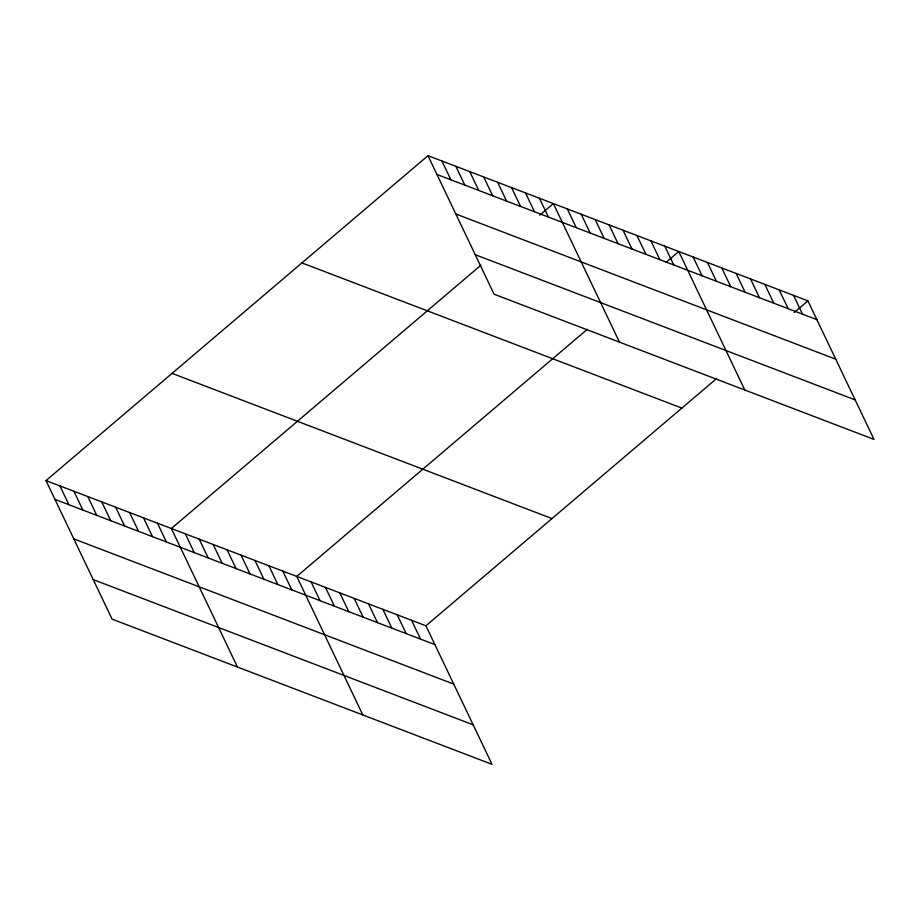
<?xml version="1.0" encoding="UTF-8"?>
<svg xmlns="http://www.w3.org/2000/svg" width="920" height="920" viewBox="0 0 920 920"><rect width="100%" height="100%" fill="white"/><g stroke="black" fill="none" stroke-linecap="round" stroke-linejoin="round"><path stroke-width="1.38" d="M46 480.596L425.925 625.795L492.004 764.324L112.079 619.125L46 480.596L427.995 155.675L807.921 300.874L874 439.403L494.074 294.204L427.995 155.675M480.884 265.248L171.373 528.505L237.452 667.034M539.718 215.211L553.368 203.596L619.447 342.125M587.351 329.245L296.757 576.426L362.825 714.955M666.137 262.234L678.753 251.505L744.82 390.046M425.925 625.795L716.53 378.614M794.27 312.49L807.921 300.874M436.954 174.466L816.891 319.666M455.803 213.98L835.728 359.179M475.226 254.69L855.151 399.889M301.933 262.901L681.869 408.1M172.063 373.37L551.988 518.569M54.958 499.376L434.895 644.586M73.807 538.89L453.744 684.1M93.23 579.611L473.156 724.81M793.569 295.389L802.527 314.18M779.217 289.904L788.175 308.695M764.865 284.418L773.823 303.209M750.513 278.933L759.471 297.723M736.161 273.447L745.119 292.238M721.809 267.961L730.768 286.752M707.457 262.476L716.415 281.267M693.105 256.99L702.063 275.781M664.815 246.18L673.773 264.971M650.888 240.856L659.847 259.647M636.95 235.531L645.92 254.322M623.024 230.207L631.982 248.998M609.097 224.894L618.056 243.673M595.159 219.57L604.13 238.349M581.233 214.245L590.192 233.024M567.306 208.92L576.265 227.7M539.442 198.271L548.4 217.051M525.504 192.947L534.474 211.738M511.577 187.623L520.536 206.413M497.651 182.298L506.609 201.089M483.713 176.973L492.683 195.764M469.786 171.649L478.745 190.44M455.86 166.324L464.818 185.115M441.922 161L450.88 179.791M411.573 620.31L420.543 639.101M397.221 614.824L406.191 633.615M382.869 609.339L391.828 628.13M368.517 603.853L377.476 622.644M354.166 598.368L363.124 617.159M339.813 592.882L348.772 611.673M325.461 587.397L334.42 606.188M311.109 581.911L320.068 600.702M282.82 571.101L291.789 589.893M268.893 565.777L277.851 584.568M254.966 560.452L263.925 579.243M241.028 555.128L249.987 573.919M227.102 549.803L236.06 568.594M213.164 544.479L222.134 563.27M199.237 539.154L208.196 557.945M185.311 533.83L194.269 552.621M157.446 523.181L166.405 541.972M143.52 517.856L152.478 536.647M129.582 512.532L138.552 531.323M115.655 507.207L124.614 525.998M101.718 501.883L110.687 520.674M87.791 496.558L96.749 515.349M73.864 491.234L82.823 510.025M59.926 485.921L68.896 504.7"/></g></svg>
